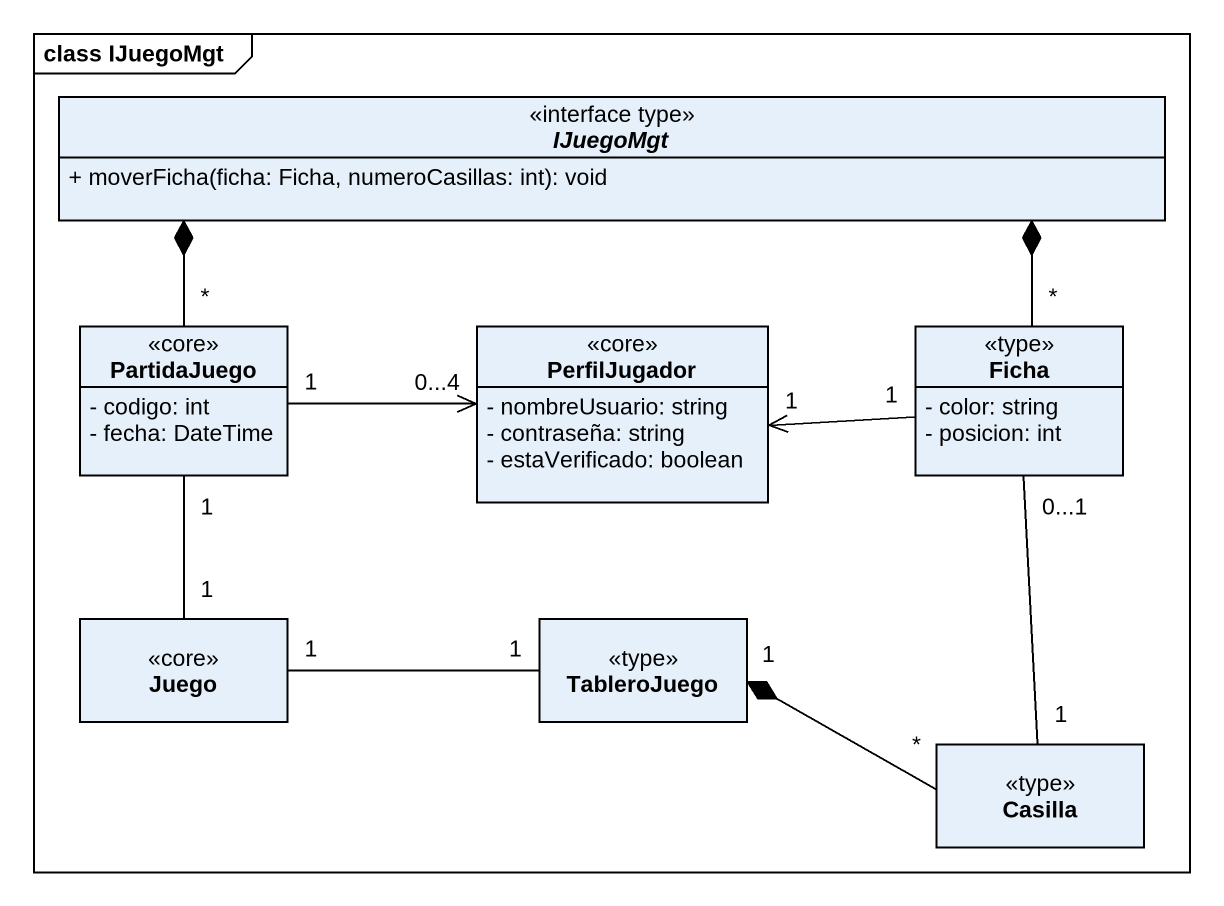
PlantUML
@startuml
mainframe class IJuegoMgt
hide circle
hide empty members
skinparam classAttributeIconSize 0
interface IJuegoMgt <<interface type>> {
  + moverFicha(ficha: Ficha, numeroCasillas: int): void
}
class PartidaJuego <<core>> {
  - codigo: int
  - fecha: DateTime
}
class PerfilJugador <<core>> {
  - nombreUsuario: string
  - contraseña: string
  - estaVerificado: boolean
}
class Ficha <<type>> {
  - color: string
  - posicion: int
}
class Juego <<core>>
class TableroJuego <<type>>
class Casilla <<type>>
IJuegoMgt *-left- "*" PartidaJuego
IJuegoMgt *-right- "*" Ficha
PartidaJuego "1" -- "1" Juego
PerfilJugador "0...4" <-left- "1" PartidaJuego
PerfilJugador "1" <-right- "1" Ficha
Ficha "0...1" -- "1" Casilla
TableroJuego "1" -left- "1" Juego
Casilla "*" -left-* "1" TableroJuego
@enduml
